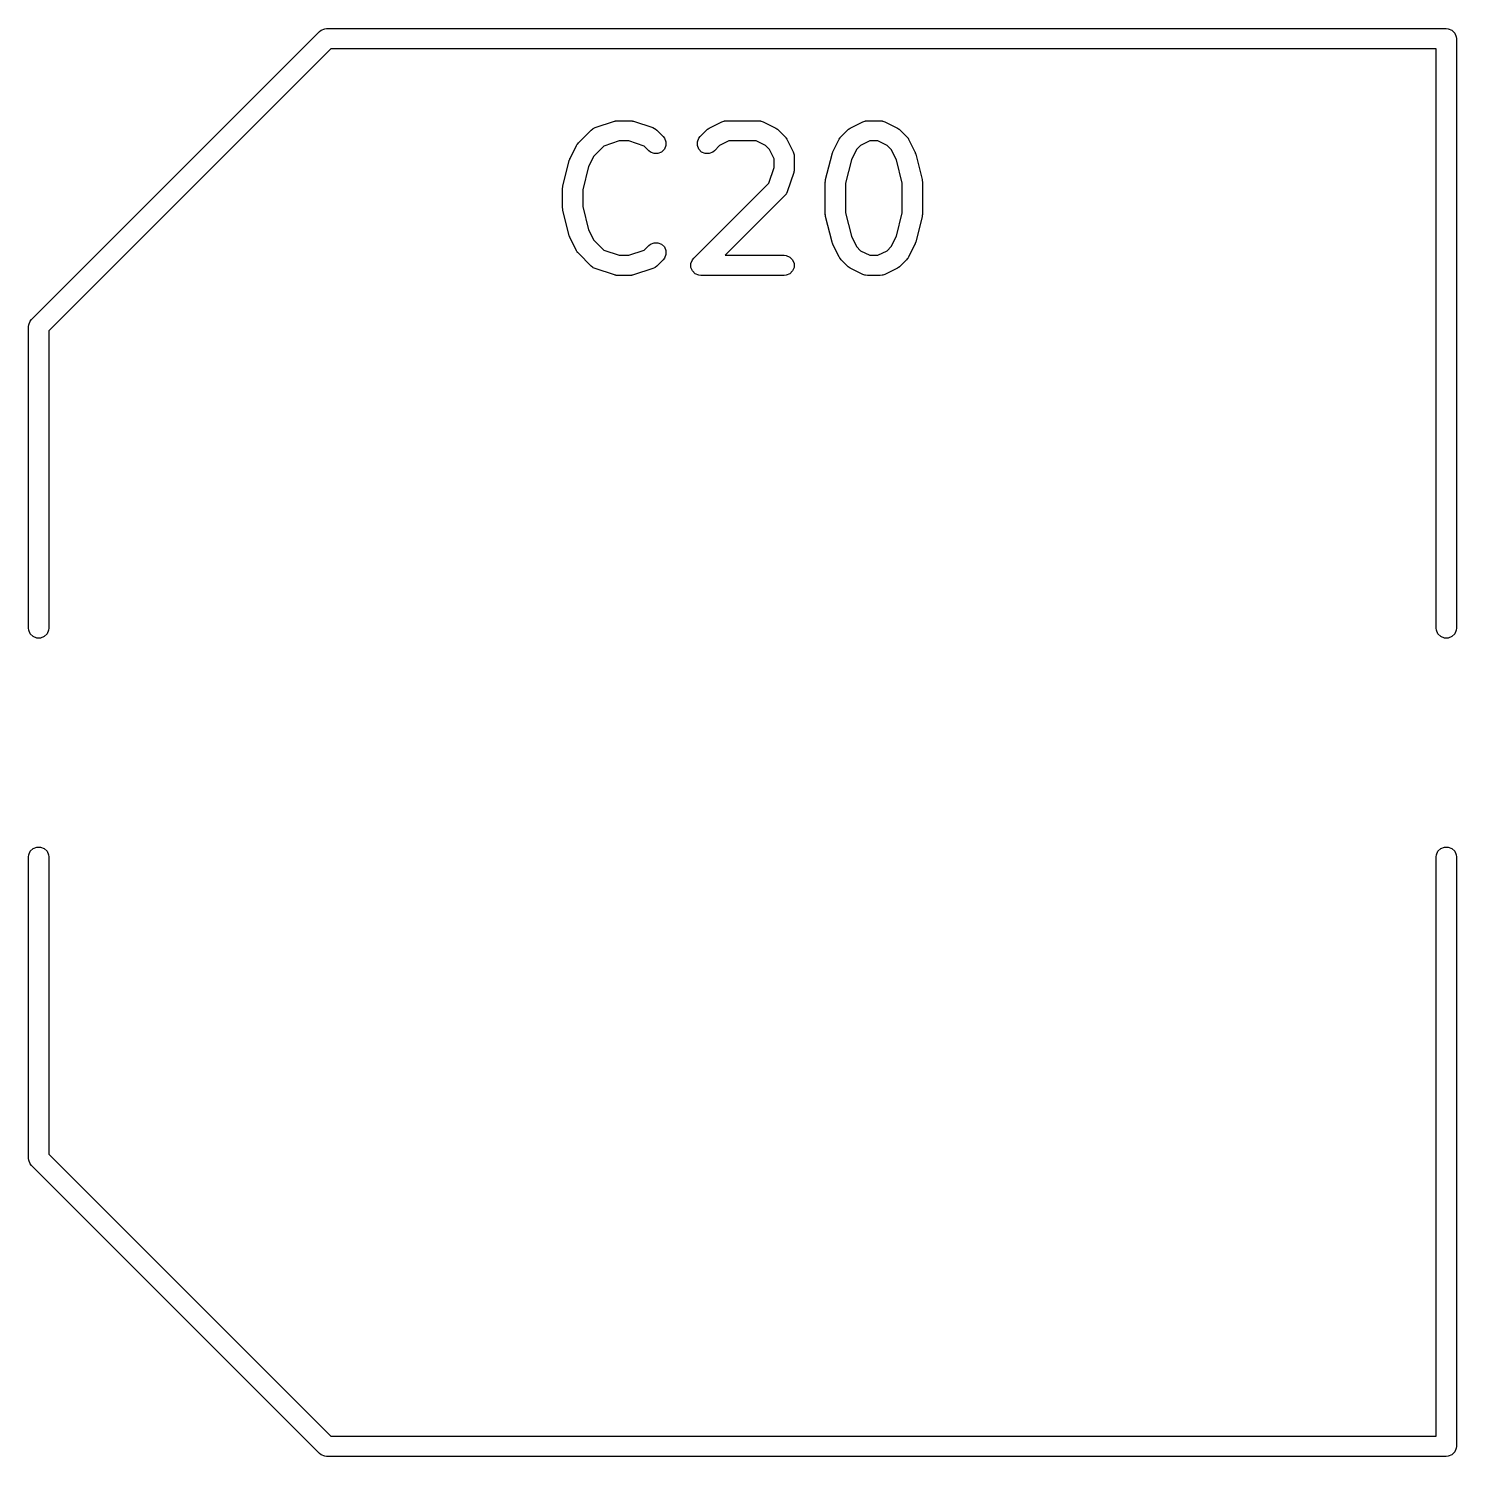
# Model space of a CAD drawing. Header units: inches. Extents: x 5.9 to 18, y -6.3 to -1.5.
# Drawn here: x 9.3974 to 9.8152, y -2.5628 to -2.1451 of the extents above; entities that cross this region are included whole.
import ezdxf

# ---------------------------------------------------------------- set-up
doc = ezdxf.new("R2010")
doc.units = ezdxf.units.IN
doc.header["$MEASUREMENT"] = 0
doc.layers.add('F.Silkscreen', color=41, linetype='CONTINUOUS', true_color=0xf2eda1)

msp = doc.modelspace()

# ---------------------------------------------------------------- linework, layer by layer
at = {"layer": 'F.Silkscreen', "linetype": 'CONTINUOUS'}
for p, q in [((9.39831, -2.2302), (9.48256, -2.14594)), ((9.48256, -2.14594), (9.48301, -2.14558)), ((9.48301, -2.14558), (9.48407, -2.14514)), ((9.48407, -2.14514), (9.48465, -2.14508)), ((9.48465, -2.14508), (9.8122, -2.14508)), ((9.8122, -2.14508), (9.81278, -2.14514)), ((9.81278, -2.14514), (9.81385, -2.14558)), ((9.81385, -2.14558), (9.81466, -2.14639)), ((9.81466, -2.14639), (9.8151, -2.14746)), ((9.48587, -2.15098), (9.40335, -2.23351)), ((9.80925, -2.15098), (9.48587, -2.15098)), ((9.80925, -2.32047), (9.80925, -2.15098)), ((9.8151, -2.14746), (9.81516, -2.14803)), ((9.81516, -2.14803), (9.81516, -2.32047)), ((9.56909, -2.17213), (9.56917, -2.1721)), ((9.56917, -2.1721), (9.56927, -2.17209)), ((9.56927, -2.17209), (9.56937, -2.17206)), ((9.56937, -2.17206), (9.56945, -2.17207)), ((9.56945, -2.17207), (9.56974, -2.17204)), ((9.56974, -2.17204), (9.57349, -2.17204)), ((9.57349, -2.17204), (9.57378, -2.17207)), ((9.57378, -2.17207), (9.57386, -2.17206)), ((9.57386, -2.17206), (9.57396, -2.17209)), ((9.57396, -2.17209), (9.57407, -2.1721)), ((9.57407, -2.1721), (9.57414, -2.17213)), ((9.60094, -2.17214), (9.60104, -2.1721)), ((9.60104, -2.1721), (9.60161, -2.17204)), ((9.60161, -2.17204), (9.61099, -2.17204)), ((9.61099, -2.17204), (9.61156, -2.1721)), ((9.61156, -2.1721), (9.61166, -2.17214)), ((9.64218, -2.17214), (9.64228, -2.1721)), ((9.64228, -2.1721), (9.64286, -2.17204)), ((9.64286, -2.17204), (9.64661, -2.17204)), ((9.64661, -2.17204), (9.64718, -2.1721)), ((9.64718, -2.1721), (9.64728, -2.17214)), ((9.55828, -2.17853), (9.56203, -2.17478)), ((9.56203, -2.17478), (9.56248, -2.17441)), ((9.56248, -2.17441), (9.56257, -2.17437)), ((9.56257, -2.17437), (9.56265, -2.1743)), ((9.56265, -2.1743), (9.56318, -2.17407)), ((9.56318, -2.17407), (9.56881, -2.17219)), ((9.56881, -2.17219), (9.56909, -2.17213)), ((9.57414, -2.17213), (9.57442, -2.17219)), ((9.57442, -2.17219), (9.58005, -2.17407)), ((9.58005, -2.17407), (9.58058, -2.1743)), ((9.58058, -2.1743), (9.58066, -2.17437)), ((9.58066, -2.17437), (9.58076, -2.17441)), ((9.58076, -2.17441), (9.5812, -2.17478)), ((9.5812, -2.17478), (9.58308, -2.17665)), ((9.5939, -2.17665), (9.59577, -2.17478)), ((9.59577, -2.17478), (9.596, -2.17459)), ((9.596, -2.17459), (9.59605, -2.17453)), ((9.59605, -2.17453), (9.59614, -2.17448)), ((9.59614, -2.17448), (9.59622, -2.17441)), ((9.59622, -2.17441), (9.59629, -2.17438)), ((9.59629, -2.17438), (9.59654, -2.17423)), ((9.59654, -2.17423), (9.60029, -2.17235)), ((9.60029, -2.17235), (9.60083, -2.17214)), ((9.60083, -2.17214), (9.60094, -2.17214)), ((9.61166, -2.17214), (9.61177, -2.17214)), ((9.61177, -2.17214), (9.61231, -2.17235)), ((9.61231, -2.17235), (9.61606, -2.17423)), ((9.61606, -2.17423), (9.6163, -2.17438)), ((9.6163, -2.17438), (9.61638, -2.17441)), ((9.61638, -2.17441), (9.61646, -2.17448)), ((9.61646, -2.17448), (9.61655, -2.17453)), ((9.61655, -2.17453), (9.6166, -2.17459)), ((9.6166, -2.17459), (9.61682, -2.17478)), ((9.61682, -2.17478), (9.6187, -2.17665)), ((9.63514, -2.17665), (9.63702, -2.17478)), ((9.63702, -2.17478), (9.63725, -2.17459)), ((9.63725, -2.17459), (9.6373, -2.17453)), ((9.6373, -2.17453), (9.63739, -2.17448)), ((9.63739, -2.17448), (9.63747, -2.17441)), ((9.63747, -2.17441), (9.63754, -2.17438)), ((9.63754, -2.17438), (9.63779, -2.17423)), ((9.63779, -2.17423), (9.64154, -2.17235)), ((9.64154, -2.17235), (9.64208, -2.17214)), ((9.64208, -2.17214), (9.64218, -2.17214)), ((9.64728, -2.17214), (9.64739, -2.17214)), ((9.64739, -2.17214), (9.64793, -2.17235)), ((9.64793, -2.17235), (9.65168, -2.17423)), ((9.65168, -2.17423), (9.65192, -2.17438)), ((9.65192, -2.17438), (9.652, -2.17441)), ((9.652, -2.17441), (9.65208, -2.17448)), ((9.65208, -2.17448), (9.65217, -2.17453)), ((9.65217, -2.17453), (9.65222, -2.17459)), ((9.65222, -2.17459), (9.65244, -2.17478)), ((9.65244, -2.17478), (9.65432, -2.17665)), ((9.55585, -2.18305), (9.55773, -2.1793)), ((9.55773, -2.1793), (9.55788, -2.17905)), ((9.55788, -2.17905), (9.55791, -2.17898)), ((9.55791, -2.17898), (9.55798, -2.1789)), ((9.55798, -2.1789), (9.55803, -2.17881)), ((9.55803, -2.17881), (9.55809, -2.17876)), ((9.55809, -2.17876), (9.55828, -2.17853)), ((9.56571, -2.17945), (9.56279, -2.18237)), ((9.57022, -2.17795), (9.56571, -2.17945)), ((9.57301, -2.17795), (9.57022, -2.17795)), ((9.57752, -2.17945), (9.57301, -2.17795)), ((9.5789, -2.18083), (9.57752, -2.17945)), ((9.58344, -2.18038), (9.58263, -2.1812)), ((9.58308, -2.17665), (9.58344, -2.1771)), ((9.58344, -2.1771), (9.58389, -2.17817)), ((9.58389, -2.17932), (9.58344, -2.18038)), ((9.58389, -2.17817), (9.58389, -2.17932)), ((9.59309, -2.17817), (9.59353, -2.1771)), ((9.59309, -2.17932), (9.59309, -2.17817)), ((9.59353, -2.18038), (9.59309, -2.17932)), ((9.59353, -2.1771), (9.5939, -2.17665)), ((9.59435, -2.1812), (9.59353, -2.18038)), ((9.59961, -2.17929), (9.59808, -2.18083)), ((9.60231, -2.17795), (9.59961, -2.17929)), ((9.61029, -2.17795), (9.60231, -2.17795)), ((9.61299, -2.17929), (9.61029, -2.17795)), ((9.61418, -2.18049), (9.61299, -2.17929)), ((9.6187, -2.17665), (9.61888, -2.17688)), ((9.61888, -2.17688), (9.61894, -2.17693)), ((9.61894, -2.17693), (9.619, -2.17702)), ((9.619, -2.17702), (9.61907, -2.1771)), ((9.61907, -2.1771), (9.6191, -2.17717)), ((9.6191, -2.17717), (9.61925, -2.17742)), ((9.61925, -2.17742), (9.62113, -2.18117)), ((9.63272, -2.18117), (9.63459, -2.17742)), ((9.63459, -2.17742), (9.63475, -2.17717)), ((9.63475, -2.17717), (9.63478, -2.1771)), ((9.63478, -2.1771), (9.63484, -2.17702)), ((9.63484, -2.17702), (9.6349, -2.17693)), ((9.6349, -2.17693), (9.63496, -2.17688)), ((9.63496, -2.17688), (9.63514, -2.17665)), ((9.64086, -2.17929), (9.63966, -2.18049)), ((9.64355, -2.17795), (9.64086, -2.17929)), ((9.64591, -2.17795), (9.64355, -2.17795)), ((9.64861, -2.17929), (9.64591, -2.17795)), ((9.6498, -2.18049), (9.64861, -2.17929)), ((9.65432, -2.17665), (9.6545, -2.17688)), ((9.6545, -2.17688), (9.65456, -2.17693)), ((9.65456, -2.17693), (9.65462, -2.17702)), ((9.65462, -2.17702), (9.65469, -2.1771)), ((9.65469, -2.1771), (9.65472, -2.17717)), ((9.65472, -2.17717), (9.65487, -2.17742)), ((9.65487, -2.17742), (9.65675, -2.18117)), ((9.55375, -2.19115), (9.55563, -2.18365)), ((9.55563, -2.18365), (9.55564, -2.18361)), ((9.55564, -2.18359), (9.55574, -2.18335)), ((9.55564, -2.18361), (9.55564, -2.18359)), ((9.55574, -2.18335), (9.55582, -2.18311)), ((9.55582, -2.18311), (9.55584, -2.18309)), ((9.55584, -2.18309), (9.55585, -2.18305)), ((9.56279, -2.18237), (9.56128, -2.1854)), ((9.57935, -2.1812), (9.5789, -2.18083)), ((9.58041, -2.18164), (9.57935, -2.1812)), ((9.58157, -2.18164), (9.58041, -2.18164)), ((9.58263, -2.1812), (9.58157, -2.18164)), ((9.59541, -2.18164), (9.59435, -2.1812)), ((9.59656, -2.18164), (9.59541, -2.18164)), ((9.59763, -2.1812), (9.59656, -2.18164)), ((9.59808, -2.18083), (9.59763, -2.1812)), ((9.61553, -2.18319), (9.61418, -2.18049)), ((9.61553, -2.18576), (9.61553, -2.18319)), ((9.62113, -2.18117), (9.62133, -2.18171)), ((9.62133, -2.18171), (9.62134, -2.18182)), ((9.62134, -2.18182), (9.62138, -2.18192)), ((9.62138, -2.18192), (9.62144, -2.18249)), ((9.62144, -2.18249), (9.62144, -2.18624)), ((9.63062, -2.18927), (9.63249, -2.18178)), ((9.63249, -2.18178), (9.63251, -2.18173)), ((9.63251, -2.18171), (9.6326, -2.18147)), ((9.63251, -2.18173), (9.63251, -2.18171)), ((9.6326, -2.18147), (9.63269, -2.18123)), ((9.63269, -2.18123), (9.6327, -2.18121)), ((9.6327, -2.18121), (9.63272, -2.18117)), ((9.63814, -2.18352), (9.63644, -2.19035)), ((9.63966, -2.18049), (9.63814, -2.18352)), ((9.65132, -2.18352), (9.6498, -2.18049)), ((9.65303, -2.19035), (9.65132, -2.18352)), ((9.65675, -2.18117), (9.65676, -2.18121)), ((9.65676, -2.18121), (9.65678, -2.18123)), ((9.65678, -2.18123), (9.65686, -2.18147)), ((9.65686, -2.18147), (9.65695, -2.18171)), ((9.65695, -2.18171), (9.65696, -2.18173)), ((9.65696, -2.18173), (9.65697, -2.18178)), ((9.65697, -2.18178), (9.65885, -2.18927)), ((9.56128, -2.1854), (9.55957, -2.19223)), ((9.61403, -2.19027), (9.61553, -2.18576)), ((9.62129, -2.18718), (9.61941, -2.1928)), ((9.62135, -2.18689), (9.62129, -2.18718)), ((9.62138, -2.18682), (9.62135, -2.18689)), ((9.62139, -2.18671), (9.62138, -2.18682)), ((9.62141, -2.18661), (9.62139, -2.18671)), ((9.62144, -2.18624), (9.62141, -2.18653)), ((9.62141, -2.18653), (9.62141, -2.18661)), ((9.55367, -2.19172), (9.5537, -2.19151)), ((9.55368, -2.19177), (9.55367, -2.19172)), ((9.55367, -2.19187), (9.55368, -2.19177)), ((9.55367, -2.19749), (9.55367, -2.19187)), ((9.5537, -2.19151), (9.55372, -2.19129)), ((9.55372, -2.19129), (9.55374, -2.19125)), ((9.55374, -2.19125), (9.55375, -2.19115)), ((9.55957, -2.19223), (9.55957, -2.19713)), ((9.59203, -2.21228), (9.61403, -2.19027)), ((9.61941, -2.1928), (9.61918, -2.19333)), ((9.63053, -2.18985), (9.63057, -2.18963)), ((9.63054, -2.18989), (9.63053, -2.18985)), ((9.63053, -2.18999), (9.63054, -2.18989)), ((9.63053, -2.19936), (9.63053, -2.18999)), ((9.63057, -2.18963), (9.63059, -2.18941)), ((9.63059, -2.18941), (9.6306, -2.18937)), ((9.6306, -2.18937), (9.63062, -2.18927)), ((9.63644, -2.19035), (9.63644, -2.199)), ((9.65303, -2.199), (9.65303, -2.19035)), ((9.65885, -2.18927), (9.65886, -2.18937)), ((9.65886, -2.18937), (9.65888, -2.18941)), ((9.65888, -2.18941), (9.6589, -2.18963)), ((9.6589, -2.18963), (9.65893, -2.18985)), ((9.65893, -2.18985), (9.65892, -2.18989)), ((9.65892, -2.18989), (9.65893, -2.18999)), ((9.65893, -2.18999), (9.65893, -2.19936)), ((9.55957, -2.19713), (9.56128, -2.20396)), ((9.6187, -2.19395), (9.60124, -2.21141)), ((9.61907, -2.19351), (9.6187, -2.19395)), ((9.61911, -2.19341), (9.61907, -2.19351)), ((9.61918, -2.19333), (9.61911, -2.19341)), ((9.55368, -2.19759), (9.55367, -2.19749)), ((9.55367, -2.19763), (9.55368, -2.19759)), ((9.5537, -2.19785), (9.55367, -2.19763)), ((9.55372, -2.19807), (9.5537, -2.19785)), ((9.55374, -2.19811), (9.55372, -2.19807)), ((9.55375, -2.19821), (9.55374, -2.19811)), ((9.55563, -2.20571), (9.55375, -2.19821)), ((9.63054, -2.19947), (9.63053, -2.19936)), ((9.63053, -2.19951), (9.63054, -2.19947)), ((9.63057, -2.19972), (9.63053, -2.19951)), ((9.63059, -2.19994), (9.63057, -2.19972)), ((9.6306, -2.19998), (9.63059, -2.19994)), ((9.63062, -2.20008), (9.6306, -2.19998)), ((9.63249, -2.20758), (9.63062, -2.20008)), ((9.63644, -2.199), (9.63814, -2.20583)), ((9.65132, -2.20583), (9.65303, -2.199)), ((9.65885, -2.20008), (9.65697, -2.20758)), ((9.65886, -2.19998), (9.65885, -2.20008)), ((9.65888, -2.19994), (9.65886, -2.19998)), ((9.6589, -2.19972), (9.65888, -2.19994)), ((9.65893, -2.19951), (9.6589, -2.19972)), ((9.65893, -2.19936), (9.65892, -2.19947)), ((9.65892, -2.19947), (9.65893, -2.19951)), ((9.56128, -2.20396), (9.56279, -2.20699)), ((9.55564, -2.20575), (9.55563, -2.20571)), ((9.55564, -2.20577), (9.55564, -2.20575)), ((9.55574, -2.20601), (9.55564, -2.20577)), ((9.55582, -2.20625), (9.55574, -2.20601)), ((9.55584, -2.20627), (9.55582, -2.20625)), ((9.55585, -2.20631), (9.55584, -2.20627)), ((9.55773, -2.21006), (9.55585, -2.20631)), ((9.56279, -2.20699), (9.56571, -2.20991)), ((9.57752, -2.20991), (9.5789, -2.20853)), ((9.5789, -2.20853), (9.57935, -2.20816)), ((9.57935, -2.20816), (9.58041, -2.20772)), ((9.58041, -2.20772), (9.58157, -2.20772)), ((9.58157, -2.20772), (9.58263, -2.20816)), ((9.58263, -2.20816), (9.58344, -2.20897)), ((9.58344, -2.20897), (9.58389, -2.21004)), ((9.63251, -2.20762), (9.63249, -2.20758)), ((9.63251, -2.20764), (9.63251, -2.20762)), ((9.6326, -2.20788), (9.63251, -2.20764)), ((9.63269, -2.20813), (9.6326, -2.20788)), ((9.6327, -2.20814), (9.63269, -2.20813)), ((9.63272, -2.20818), (9.6327, -2.20814)), ((9.63459, -2.21193), (9.63272, -2.20818)), ((9.63814, -2.20583), (9.63966, -2.20886)), ((9.63966, -2.20886), (9.64086, -2.21006)), ((9.64861, -2.21006), (9.6498, -2.20886)), ((9.6498, -2.20886), (9.65132, -2.20583)), ((9.65675, -2.20818), (9.65487, -2.21193)), ((9.65676, -2.20814), (9.65675, -2.20818)), ((9.65678, -2.20813), (9.65676, -2.20814)), ((9.65686, -2.20788), (9.65678, -2.20813)), ((9.65695, -2.20764), (9.65686, -2.20788)), ((9.65696, -2.20762), (9.65695, -2.20764)), ((9.65697, -2.20758), (9.65696, -2.20762)), ((9.55788, -2.21031), (9.55773, -2.21006)), ((9.55791, -2.21038), (9.55788, -2.21031)), ((9.55798, -2.21046), (9.55791, -2.21038)), ((9.55803, -2.21055), (9.55798, -2.21046)), ((9.55809, -2.2106), (9.55803, -2.21055)), ((9.55828, -2.21083), (9.55809, -2.2106)), ((9.56203, -2.21458), (9.55828, -2.21083)), ((9.56571, -2.20991), (9.57022, -2.21141)), ((9.57022, -2.21141), (9.57301, -2.21141)), ((9.57301, -2.21141), (9.57752, -2.20991)), ((9.58308, -2.2127), (9.5812, -2.21458)), ((9.58344, -2.21225), (9.58308, -2.2127)), ((9.58389, -2.21119), (9.58344, -2.21225)), ((9.58389, -2.21004), (9.58389, -2.21119)), ((9.59122, -2.21379), (9.59166, -2.21272)), ((9.59122, -2.21494), (9.59122, -2.21379)), ((9.59166, -2.21272), (9.59203, -2.21228)), ((9.60124, -2.21141), (9.61849, -2.21141)), ((9.61849, -2.21141), (9.61906, -2.21147)), ((9.61906, -2.21147), (9.62013, -2.21191)), ((9.62013, -2.21191), (9.62094, -2.21272)), ((9.62094, -2.21272), (9.62138, -2.21379)), ((9.62138, -2.21379), (9.62138, -2.21494)), ((9.63475, -2.21218), (9.63459, -2.21193)), ((9.63478, -2.21225), (9.63475, -2.21218)), ((9.63484, -2.21233), (9.63478, -2.21225)), ((9.6349, -2.21242), (9.63484, -2.21233)), ((9.63496, -2.21247), (9.6349, -2.21242)), ((9.63514, -2.2127), (9.63496, -2.21247)), ((9.63702, -2.21458), (9.63514, -2.2127)), ((9.64086, -2.21006), (9.64355, -2.21141)), ((9.64355, -2.21141), (9.64591, -2.21141)), ((9.64591, -2.21141), (9.64861, -2.21006)), ((9.65432, -2.2127), (9.65244, -2.21458)), ((9.6545, -2.21247), (9.65432, -2.2127)), ((9.65456, -2.21242), (9.6545, -2.21247)), ((9.65462, -2.21233), (9.65456, -2.21242)), ((9.65469, -2.21225), (9.65462, -2.21233)), ((9.65472, -2.21218), (9.65469, -2.21225)), ((9.65487, -2.21193), (9.65472, -2.21218)), ((9.56248, -2.21494), (9.56203, -2.21458)), ((9.56257, -2.21498), (9.56248, -2.21494)), ((9.56265, -2.21505), (9.56257, -2.21498)), ((9.56318, -2.21529), (9.56265, -2.21505)), ((9.56881, -2.21716), (9.56318, -2.21529)), ((9.56909, -2.21723), (9.56881, -2.21716)), ((9.56917, -2.21726), (9.56909, -2.21723)), ((9.56927, -2.21727), (9.56917, -2.21726)), ((9.56937, -2.21729), (9.56927, -2.21727)), ((9.56945, -2.21729), (9.56937, -2.21729)), ((9.56974, -2.21732), (9.56945, -2.21729)), ((9.57349, -2.21732), (9.56974, -2.21732)), ((9.57378, -2.21729), (9.57349, -2.21732)), ((9.57386, -2.21729), (9.57378, -2.21729)), ((9.57396, -2.21727), (9.57386, -2.21729)), ((9.57407, -2.21726), (9.57396, -2.21727)), ((9.57414, -2.21723), (9.57407, -2.21726)), ((9.57442, -2.21716), (9.57414, -2.21723)), ((9.58005, -2.21529), (9.57442, -2.21716)), ((9.58058, -2.21505), (9.58005, -2.21529)), ((9.58066, -2.21498), (9.58058, -2.21505)), ((9.58076, -2.21494), (9.58066, -2.21498)), ((9.5812, -2.21458), (9.58076, -2.21494)), ((9.59166, -2.216), (9.59122, -2.21494)), ((9.59247, -2.21682), (9.59166, -2.216)), ((9.59354, -2.21726), (9.59247, -2.21682)), ((9.59411, -2.21732), (9.59354, -2.21726)), ((9.61849, -2.21732), (9.59411, -2.21732)), ((9.61906, -2.21726), (9.61849, -2.21732)), ((9.62013, -2.21682), (9.61906, -2.21726)), ((9.62094, -2.216), (9.62013, -2.21682)), ((9.62138, -2.21494), (9.62094, -2.216)), ((9.63725, -2.21476), (9.63702, -2.21458)), ((9.6373, -2.21482), (9.63725, -2.21476)), ((9.63739, -2.21488), (9.6373, -2.21482)), ((9.63747, -2.21494), (9.63739, -2.21488)), ((9.63754, -2.21497), (9.63747, -2.21494)), ((9.63779, -2.21513), (9.63754, -2.21497)), ((9.64154, -2.217), (9.63779, -2.21513)), ((9.64208, -2.21721), (9.64154, -2.217)), ((9.64218, -2.21722), (9.64208, -2.21721)), ((9.64228, -2.21726), (9.64218, -2.21722)), ((9.64286, -2.21732), (9.64228, -2.21726)), ((9.64661, -2.21732), (9.64286, -2.21732)), ((9.64718, -2.21726), (9.64661, -2.21732)), ((9.64728, -2.21722), (9.64718, -2.21726)), ((9.64739, -2.21721), (9.64728, -2.21722)), ((9.64793, -2.217), (9.64739, -2.21721)), ((9.65168, -2.21513), (9.64793, -2.217)), ((9.65192, -2.21497), (9.65168, -2.21513)), ((9.652, -2.21494), (9.65192, -2.21497)), ((9.65208, -2.21488), (9.652, -2.21494)), ((9.65217, -2.21482), (9.65208, -2.21488)), ((9.65222, -2.21476), (9.65217, -2.21482)), ((9.65244, -2.21458), (9.65222, -2.21476)), ((9.39794, -2.23064), (9.39831, -2.2302)), ((9.39744, -2.23228), (9.3975, -2.23171)), ((9.39744, -2.32047), (9.39744, -2.23228)), ((9.3975, -2.23171), (9.39794, -2.23064)), ((9.40335, -2.23351), (9.40335, -2.32047)), ((9.3975, -2.32105), (9.39744, -2.32047)), ((9.39794, -2.32211), (9.3975, -2.32105)), ((9.39875, -2.32293), (9.39794, -2.32211)), ((9.40285, -2.32211), (9.40203, -2.32293)), ((9.40329, -2.32105), (9.40285, -2.32211)), ((9.40335, -2.32047), (9.40329, -2.32105)), ((9.80931, -2.32105), (9.80925, -2.32047)), ((9.80975, -2.32211), (9.80931, -2.32105)), ((9.81056, -2.32293), (9.80975, -2.32211)), ((9.81466, -2.32211), (9.81385, -2.32293)), ((9.8151, -2.32105), (9.81466, -2.32211)), ((9.81516, -2.32047), (9.8151, -2.32105)), ((9.39982, -2.32337), (9.39875, -2.32293)), ((9.40097, -2.32337), (9.39982, -2.32337)), ((9.40203, -2.32293), (9.40097, -2.32337)), ((9.81163, -2.32337), (9.81056, -2.32293)), ((9.81278, -2.32337), (9.81163, -2.32337)), ((9.81385, -2.32293), (9.81278, -2.32337)), ((9.39794, -2.38576), (9.39875, -2.38495)), ((9.39875, -2.38495), (9.39982, -2.38451)), ((9.39982, -2.38451), (9.40097, -2.38451)), ((9.40097, -2.38451), (9.40203, -2.38495)), ((9.40203, -2.38495), (9.40285, -2.38576)), ((9.80975, -2.38576), (9.81056, -2.38495)), ((9.81056, -2.38495), (9.81163, -2.38451)), ((9.81163, -2.38451), (9.81278, -2.38451)), ((9.81278, -2.38451), (9.81385, -2.38495)), ((9.81385, -2.38495), (9.81466, -2.38576)), ((9.39744, -2.3874), (9.3975, -2.38683)), ((9.39744, -2.47559), (9.39744, -2.3874)), ((9.3975, -2.38683), (9.39794, -2.38576)), ((9.40285, -2.38576), (9.40329, -2.38683)), ((9.40329, -2.38683), (9.40335, -2.3874)), ((9.40335, -2.3874), (9.40335, -2.47437)), ((9.80925, -2.3874), (9.80931, -2.38683)), ((9.80925, -2.55689), (9.80925, -2.3874)), ((9.80931, -2.38683), (9.80975, -2.38576)), ((9.81466, -2.38576), (9.8151, -2.38683)), ((9.8151, -2.38683), (9.81516, -2.3874)), ((9.81516, -2.3874), (9.81516, -2.55984)), ((9.3975, -2.47617), (9.39744, -2.47559)), ((9.39794, -2.47723), (9.3975, -2.47617)), ((9.40335, -2.47437), (9.48587, -2.55689)), ((9.39831, -2.47768), (9.39794, -2.47723)), ((9.48256, -2.56193), (9.39831, -2.47768)), ((9.48587, -2.55689), (9.80925, -2.55689)), ((9.8151, -2.56042), (9.81466, -2.56148)), ((9.81516, -2.55984), (9.8151, -2.56042)), ((9.8151, -2.56042), (9.8151, -2.56042)), ((9.48301, -2.5623), (9.48256, -2.56193)), ((9.48407, -2.56274), (9.48301, -2.5623)), ((9.48465, -2.5628), (9.48407, -2.56274)), ((9.8122, -2.5628), (9.48465, -2.5628)), ((9.81278, -2.56274), (9.8122, -2.5628)), ((9.81385, -2.5623), (9.81278, -2.56274)), ((9.81466, -2.56148), (9.81385, -2.5623))]:
    msp.add_line(p, q, dxfattribs=at)

doc.saveas('drawing.dxf')
